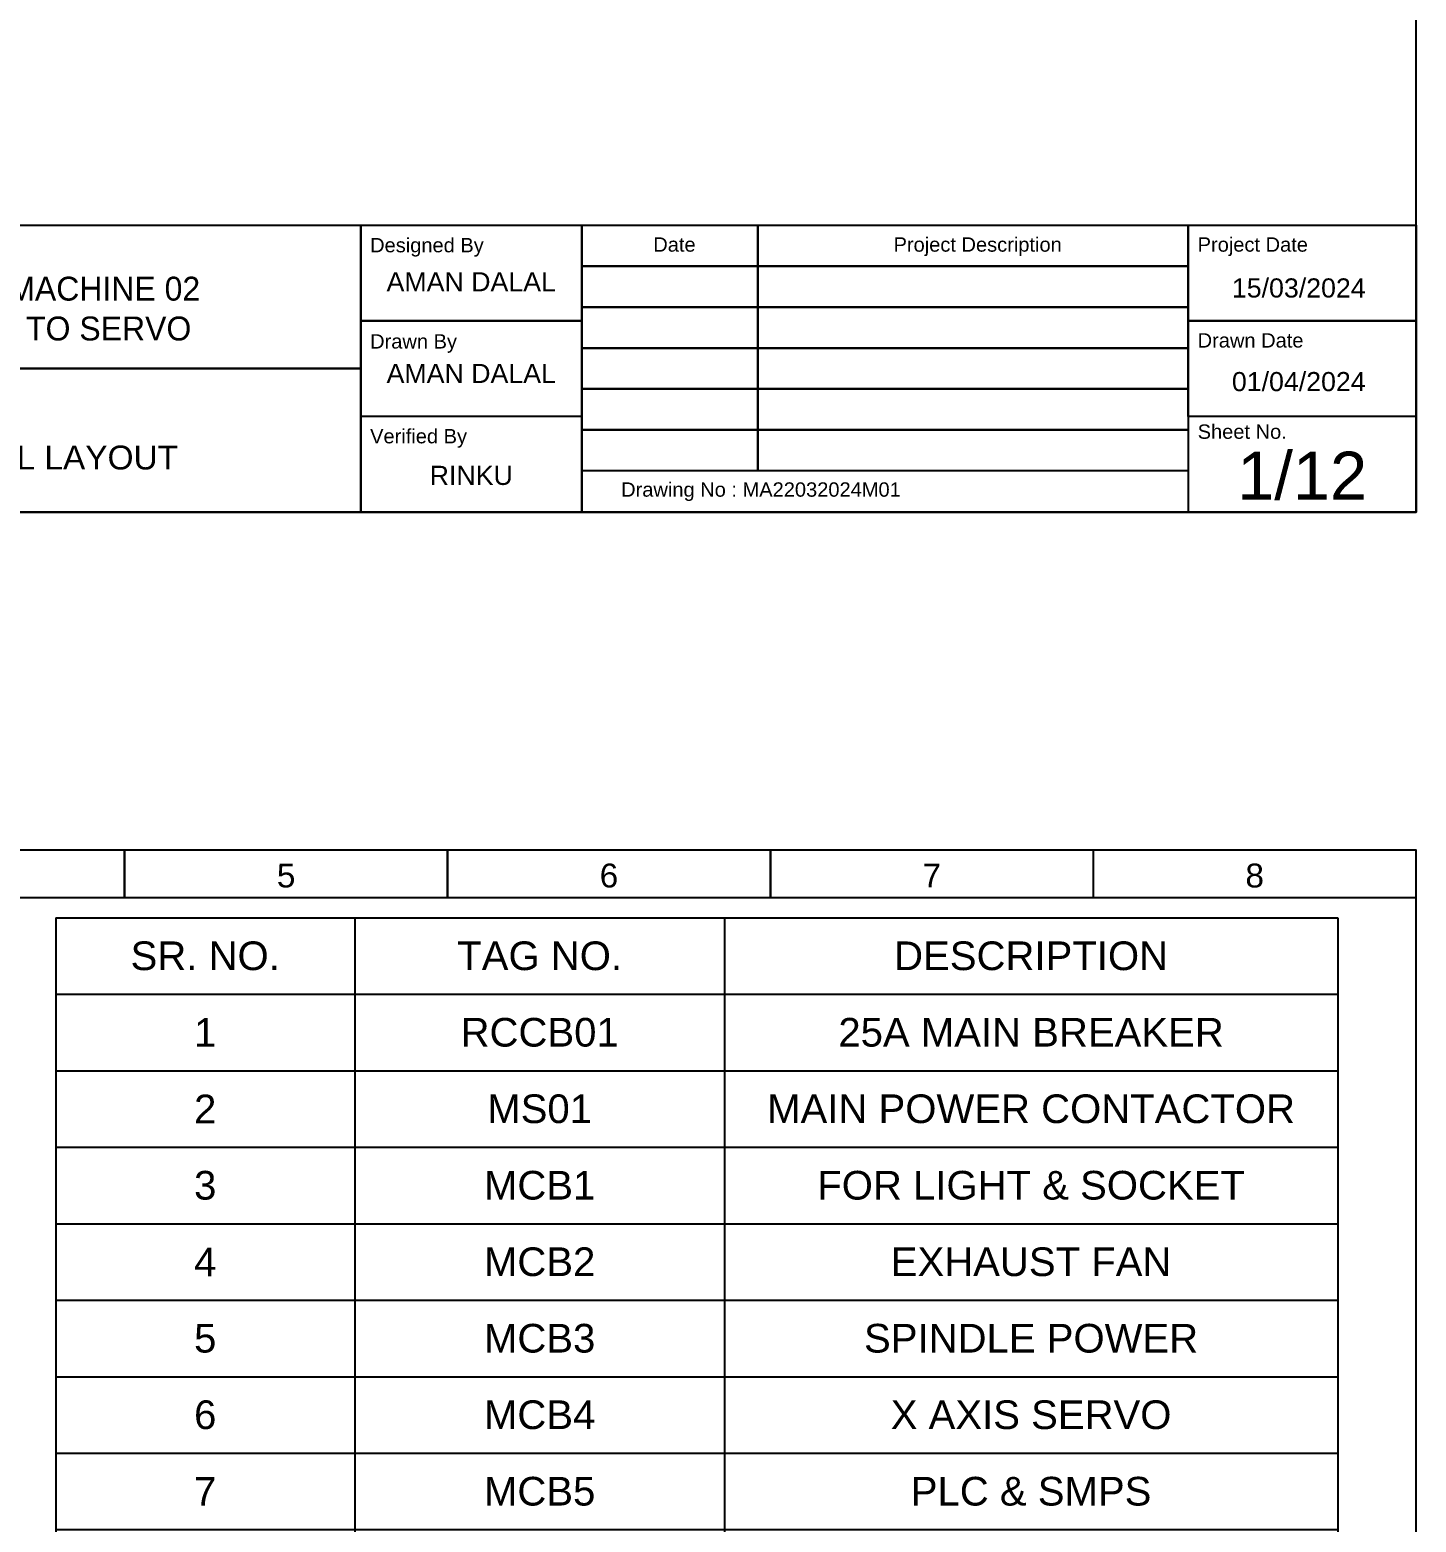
# Model space of a CAD drawing. Header units: millimetres. Extents: x -11 to 5160, y -11 to 2043.
# Drawn here: x 4088.5 to 4233.4, y 1234.2 to 1390.3 of the extents above; entities that cross this region are included whole.
import ezdxf

# ---------------------------------------------------------------- set-up
doc = ezdxf.new("R2010")
doc.units = ezdxf.units.MM
doc.styles.add('Annotative', font='arial.ttf')
doc.styles.get("Standard").update_dxf_attribs({"font": 'arial.ttf'})

# ---------------------------------------------------------------- blocks, each defined once
blk = doc.blocks.new('*T64')
at = {"color": 0, "linetype": 'ByBlock', "lineweight": -2, "transparency": 16777216}
for p, q in [((0, 0), (134.01, 0)), ((0, 0), (0, -170.19)), ((31.27, 0), (31.27, -170.19)), ((69.9, 0), (69.9, -170.19)), ((134.01, 0), (134.01, -170.19)), ((0, -8), (134.01, -8)), ((0, -16), (134.01, -16)), ((0, -24), (134.01, -24)), ((0, -32), (134.01, -32)), ((0, -40), (134.01, -40)), ((0, -48), (134.01, -48)), ((0, -56), (134.01, -56)), ((0, -64), (134.01, -64)), ((0, -72), (134.01, -72)), ((0, -80), (134.01, -80)), ((0, -88), (134.01, -88)), ((0, -96), (134.01, -96)), ((0, -104), (134.01, -104)), ((0, -112), (134.01, -112)), ((0, -122.19), (134.01, -122.19)), ((0, -130.19), (134.01, -130.19)), ((0, -138.19), (134.01, -138.19)), ((0, -146.19), (134.01, -146.19)), ((0, -154.19), (134.01, -154.19)), ((0, -162.19), (134.01, -162.19)), ((0, -170.19), (134.01, -170.19))]:
    blk.add_line(p, q, dxfattribs=at)
at = {"color": 0, "transparency": 16777216, "char_height": 3, "attachment_point": 5}
for s, insert, width in [('SR. NO.', (15.63, -4), 28.2688), ('TAG NO.', (50.59, -4), 35.6346), ('DESCRIPTION', (101.96, -4), 61.1079), ('1', (15.63, -12), 28.2688), ('RCCB01', (50.59, -12), 35.6346), ('25A MAIN BREAKER ', (101.96, -12), 61.1079), ('2', (15.63, -20), 28.2688), ('MS01', (50.59, -20), 35.6346), ('MAIN POWER CONTACTOR', (101.96, -20), 61.1079), ('3', (15.63, -28), 28.2688), ('MCB1', (50.59, -28), 35.6346), ('FOR LIGHT & SOCKET', (101.96, -28), 61.1079), ('4', (15.63, -36), 28.2688), ('MCB2', (50.59, -36), 35.6346), ('EXHAUST FAN', (101.96, -36), 61.1079), ('5', (15.63, -44), 28.2688), ('MCB3', (50.59, -44), 35.6346), ('SPINDLE POWER', (101.96, -44), 61.1079), ('6', (15.63, -52), 28.2688), ('MCB4', (50.59, -52), 35.6346), ('X AXIS SERVO', (101.96, -52), 61.1079), ('7', (15.63, -60), 28.2688), ('MCB5', (50.59, -60), 35.6346), ('PLC & SMPS', (101.96, -60), 61.1079), ('8', (15.63, -68), 28.2688), ('MCB6', (50.59, -68), 35.6346), ('SPINDLE BRAKE', (101.96, -68), 61.1079), ('9', (15.63, -76), 28.2688), ('NF1', (50.59, -76), 35.6346), ('NOISE FILTER EMC FILTER', (101.96, -76), 61.1079), ('10', (15.63, -84), 28.2688), ('PLC1', (50.59, -84), 35.6346), ('PLC', (101.96, -84), 61.1079), ('11', (15.63, -92), 28.2688), ('SMPS', (50.59, -92), 35.6346), ('POWER SUPPLY DC24V', (101.96, -92), 61.1079), ('12', (15.63, -100), 28.2688), ('CP01', (50.59, -100), 35.6346), ('CONTROL POWER 24V DC', (101.96, -100), 61.1079), ('13', (15.63, -108), 28.2688), ('RELAY', (50.59, -108), 35.6346), ('RELAY FOR PLC OUTPUT', (101.96, -108), 61.1079), ('14', (15.63, -117.1), 28.2688), ('VFD01', (50.59, -117.1), 35.6346), ('SPINDLE MOTOR VFD', (101.96, -117.1), 61.1079), ('15', (15.63, -126.19), 28.2688), ('SA01', (50.59, -126.19), 35.6346), ('X AXIS SERVO DRIVE', (101.96, -126.19), 61.1079), ('16', (15.63, -134.19), 28.2688), ('TB01 - TB02', (50.59, -134.19), 35.6346), ('TERMINAL BOARDS', (101.96, -134.19), 61.1079), ('17', (15.63, -142.19), 28.2688), ('PL1', (50.59, -142.19), 35.6346), ('PANEL LIGHT', (101.96, -142.19), 61.1079), ('18', (15.63, -150.19), 28.2688), ('DSW1', (50.59, -150.19), 35.6346), ('PANEL DOOR SWITCH', (101.96, -150.19), 61.1079), ('19', (15.63, -158.19), 28.2688), ('US1', (50.59, -158.19), 35.6346), ('UTILITY SOCKET', (101.96, -158.19), 61.1079), ('20', (15.63, -166.19), 28.2688), ('MS02', (50.59, -166.19), 35.6346), ('SPINDLE BRAKE ', (101.96, -166.19), 61.1079)]:
    blk.add_mtext(s, dxfattribs=dict(at, insert=insert, width=width))

msp = doc.modelspace()

# ---------------------------------------------------------------- linework, layer by layer
for p, q in [((4098.421, 1304.532), (4098.421, 1299.532)), ((4098.421, 1299.532), (4098.421, 1304.532)), ((4132.171, 1304.532), (4132.171, 1299.532)), ((4132.171, 1299.532), (4132.171, 1304.532)), ((4165.921, 1304.532), (4165.921, 1299.532)), ((4165.921, 1299.532), (4165.921, 1304.532)), ((4199.671, 1304.532), (4199.671, 1299.532)), ((4233.421, 1299.532), (3968.421, 1299.532))]:
    msp.add_line(p, q)
for points in [[(3963.421, 1339.888), (4233.421, 1339.888), (4233.421, 1549.888), (3963.421, 1549.888)], [(4052.137, 1369.888), (4123.091, 1369.888), (4123.091, 1354.888), (4052.137, 1354.888)], [(4123.091, 1369.888), (4146.208, 1369.888), (4146.208, 1339.888), (4123.091, 1339.888)], [(4123.091, 1369.888), (4146.208, 1369.888), (4146.208, 1359.888), (4123.091, 1359.888)], [(4146.208, 1369.888), (4209.595, 1369.888), (4209.595, 1365.608), (4146.208, 1365.608)], [(4209.595, 1369.888), (4233.421, 1369.888), (4233.421, 1359.888), (4209.595, 1359.888)], [(4146.208, 1365.608), (4209.595, 1365.608), (4209.595, 1361.328), (4146.208, 1361.328)], [(4146.208, 1361.328), (4209.595, 1361.328), (4209.595, 1357.048), (4146.208, 1357.048)], [(4123.091, 1359.888), (4146.208, 1359.888), (4146.208, 1349.888), (4123.091, 1349.888)], [(4209.595, 1359.888), (4233.421, 1359.888), (4233.421, 1349.888), (4209.595, 1349.888)], [(4146.208, 1357.048), (4209.595, 1357.048), (4209.595, 1352.768), (4146.208, 1352.768)], [(4052.137, 1354.888), (4123.091, 1354.888), (4123.091, 1339.888), (4052.137, 1339.888)], [(4146.208, 1352.768), (4209.595, 1352.768), (4209.595, 1348.488), (4146.208, 1348.488)], [(4146.208, 1348.488), (4209.595, 1348.488), (4209.595, 1344.208), (4146.208, 1344.208)], [(3963.421, 1094.532), (4233.421, 1094.532), (4233.421, 1304.532), (3963.421, 1304.532)]]:
    msp.add_lwpolyline(points, close=True)
for points in [[(4233.421, 1369.888), (4233.421, 1339.888), (3963.421, 1339.888), (3963.421, 1369.888)], [(3968.421, 1369.888), (4233.421, 1369.888)], [(4164.59, 1339.888), (4146.208, 1339.888), (4146.208, 1369.888), (4164.59, 1369.888), (4164.59, 1344.208)], [(4164.59, 1344.208), (4164.59, 1369.888), (4209.595, 1369.888), (4209.595, 1339.888), (4164.59, 1339.888)]]:
    msp.add_lwpolyline(points)

# ---------------------------------------------------------------- block references
msp.add_blockref('*T64', (4091.211, 1297.462))

# ---------------------------------------------------------------- texts
at = {"attachment_point": 1, "style": 'Annotative'}
for s, insert, char_height, width in [('Designed By', (4124.078, 1368.556), 1.5, 22.12958), ('\\pxqc;Date', (4147.195, 1368.622), 1.5, 17.39528), ('\\pxqc;Project Description', (4165.577, 1368.622), 1.5, 44.01766), ('Project Date', (4210.582, 1368.622), 1.5, 22.83874), ('\\pxqc;AMAN DALAL', (4123.091, 1364.975), 2, 23.11684), ('\\pxqc;15/03/2024', (4209.595, 1364.328), 2, 23.11684), ('Drawn By', (4124.078, 1358.492), 1.5, 22.12958), ('Drawn Date', (4210.582, 1358.596), 1.5, 22.83874), ('\\pxqc;AMAN DALAL', (4123.091, 1355.391), 2, 23.11684), ('\\pxqc;01/04/2024', (4209.595, 1354.534), 2, 23.11684), ('Verified By', (4124.078, 1348.577), 1.5, 22.12958), ('Sheet No.', (4210.582, 1349.05), 1.5, 22.83874), ('\\pxqc;PANEL LAYOUT', (4052.137, 1346.843), 2.5, 77.34131), ('\\pxqc;1/12', (4209.595, 1346.203), 5, 23.82599), ('\\pxqc;RINKU', (4123.091, 1344.727), 2, 23.11684), ('Drawing No : MA22032024M01', (4150.318, 1342.996), 1.5, 44.01766), ('\\pxqc;5', (4098.421, 1303.126), 2.5, 33.75), ('\\pxqc;6', (4132.171, 1303.126), 2.5, 33.75), ('\\pxqc;7', (4165.921, 1303.126), 2.5, 33.75), ('\\pxqc;8', (4199.671, 1303.126), 2.5, 33.75)]:
    msp.add_mtext(s, dxfattribs=dict(at, insert=insert, char_height=char_height, width=width))
at = {"insert": (4053.423, 1364.505), "char_height": 2.5, "attachment_point": 1}
msp.add_mtext_dynamic_manual_height_columns('\\pxqc;{\\Ftxt|c0;GROOVING MACHINE 02\\PHYDRAULIC TO SERVO}', width=66.4073, gutter_width=12.5, heights=[0], dxfattribs=at)

doc.saveas('drawing.dxf')
